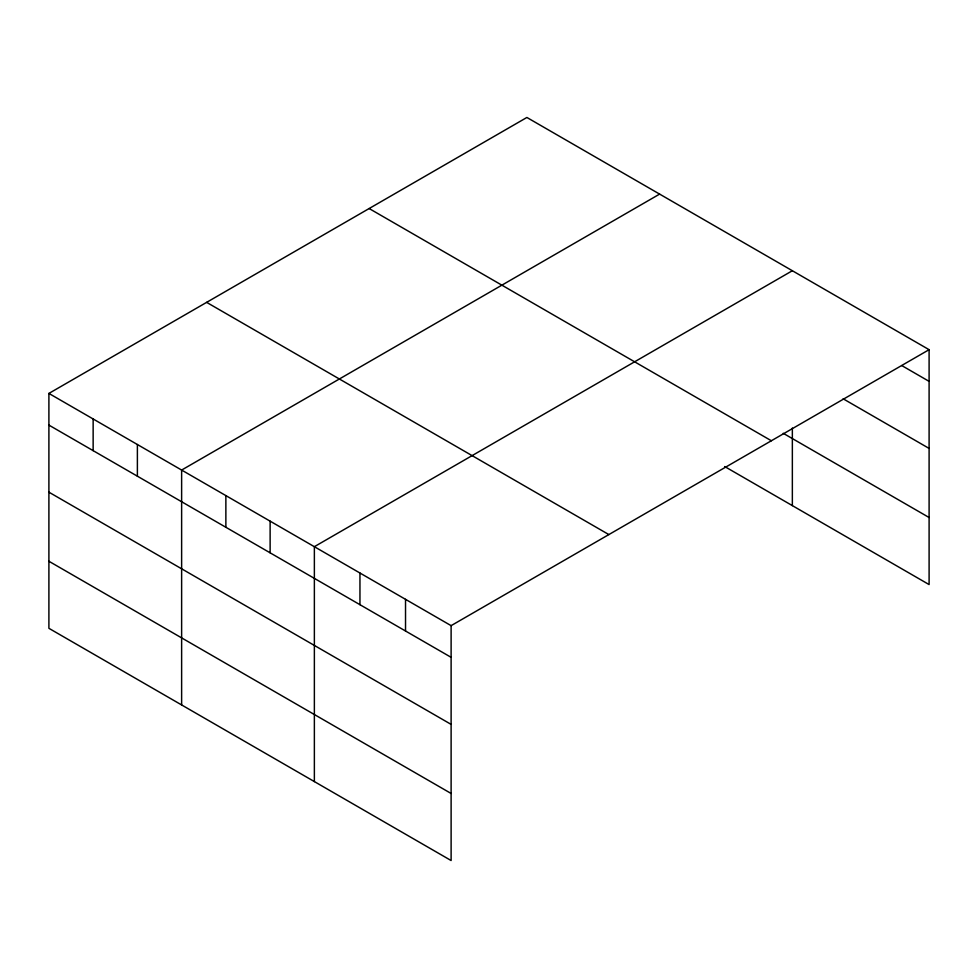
<?xml version="1.0" encoding="UTF-8"?>
<svg xmlns="http://www.w3.org/2000/svg" width="978" height="978" viewBox="0 0 978 978"><rect width="100%" height="100%" fill="white"/><g stroke="black" fill="none" stroke-linecap="round" stroke-linejoin="round"><path stroke-width="1.47" d="M929.1 349.684L526.885 117.47L48.9 393.425L48.9 628.316L451.115 860.53L451.115 625.651L929.1 349.684L929.1 584.575L724.686 466.543M659.612 194.096L181.627 470.063L181.627 704.942M792.351 270.735L314.366 546.69L314.366 781.581M901.753 365.564L929.1 381.359M843.146 398.792L929.1 448.413M783.244 433.303L929.1 517.509M369.146 208.534L771.361 440.748M206.639 302.361L608.854 534.575M48.9 393.425L451.115 625.651M48.9 425.1L451.115 657.326M48.9 492.166L451.115 724.38M48.9 561.25L451.115 793.476M792.351 428.046L792.351 505.614M405.528 599.331L405.528 631.006M359.953 573.01L359.953 604.685M270.124 521.152L270.124 552.827M225.869 495.601L225.869 527.276M137.385 444.513L137.385 476.188M93.142 418.975L93.142 450.65"/></g></svg>
